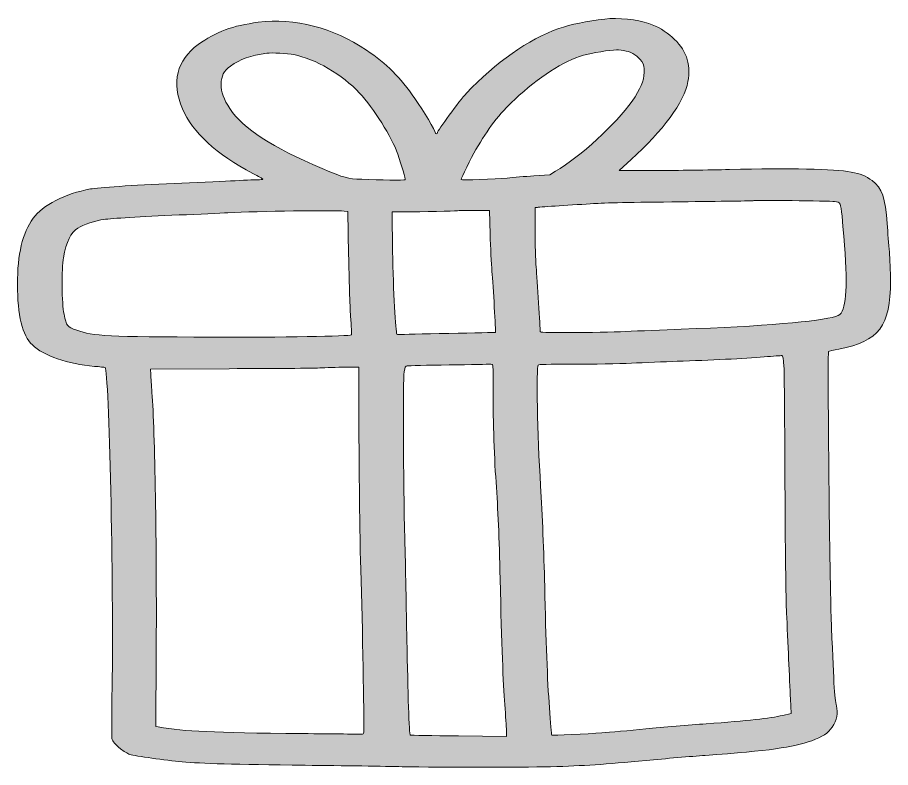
# Model space of a CAD drawing. Header units: inches. Extents: x 0.43 to 5.57, y -5.37 to -0.63.
# Drawn here: x 0.796 to 1.911, y -1.583 to -0.626 of the extents above; entities that cross this region are included whole.
import ezdxf

# ---------------------------------------------------------------- set-up
doc = ezdxf.new("R2010")
doc.units = ezdxf.units.IN
doc.header["$MEASUREMENT"] = 0
doc.layers.add('Layer 1', color=7, linetype='Continuous')

# ---------------------------------------------------------------- blocks, each defined once
blk = doc.blocks.new('block 6')
at = {"layer": 'Layer 1', "true_color": 0xd42128}
h = blk.add_hatch(color=242, dxfattribs=at)
h.dxf.hatch_style = 2
edge = h.paths.add_edge_path()
edge.add_spline(control_points=[(1.5458, -0.6283), (1.5234, -0.6309), (1.5017, -0.6354), (1.4874, -0.6403), (1.4485, -0.6542), (1.4059, -0.684), (1.3694, -0.7229), (1.3604, -0.7326), (1.3322, -0.771), (1.3322, -0.7736), (1.3322, -0.7743), (1.3318, -0.7749), (1.331, -0.7749), (1.3303, -0.7749), (1.3298, -0.7743), (1.3298, -0.7738), (1.3298, -0.7713), (1.3143, -0.7452), (1.3036, -0.7298), (1.2846, -0.7026), (1.2676, -0.6854), (1.2417, -0.668), (1.1985, -0.6389), (1.1509, -0.6269), (1.1034, -0.6325), (1.0713, -0.6366), (1.0493, -0.6446), (1.0268, -0.6609), (0.9996, -0.6808), (0.9927, -0.7092), (1.0069, -0.7429), (1.0194, -0.7726), (1.0503, -0.8009), (1.0967, -0.8253), (1.1037, -0.829), (1.1094, -0.8322), (1.1094, -0.8327), (1.1094, -0.8332), (1.1062, -0.8334), (1.1027, -0.8334), (1.099, -0.8334), (1.0835, -0.8341), (1.0683, -0.8348), (1.0533, -0.8356), (1.0209, -0.8372), (0.9969, -0.838), (0.9415, -0.8405), (0.9003, -0.8432), (0.8894, -0.8451), (0.8572, -0.851), (0.8285, -0.8657), (0.8163, -0.8824), (0.8025, -0.9012), (0.7963, -0.9284), (0.7963, -0.9667), (0.7963, -1.0066), (0.8025, -1.0317), (0.8153, -1.0441), (0.8295, -1.0577), (0.8607, -1.0686), (0.8946, -1.0714), (0.9013, -1.0719), (0.9076, -1.0726), (0.9081, -1.073), (0.9133, -1.0762), (0.9193, -1.353), (0.9171, -1.4808), (0.9166, -1.5151), (0.9163, -1.5445), (0.9168, -1.5461), (0.9181, -1.5504), (0.9203, -1.553), (0.9278, -1.5593), (0.9318, -1.5625), (0.9368, -1.5655), (0.9398, -1.5664), (0.9465, -1.5685), (0.9857, -1.5742), (1.0064, -1.5759), (1.0316, -1.5782), (1.0715, -1.5793), (1.1636, -1.5804), (1.2112, -1.5809), (1.2669, -1.5816), (1.2873, -1.5822), (1.3395, -1.5832), (1.4363, -1.5832), (1.4767, -1.5822), (1.5201, -1.5809), (1.5448, -1.5793), (1.5987, -1.5742), (1.6227, -1.5719), (1.6564, -1.569), (1.6741, -1.5678), (1.7564, -1.5617), (1.7854, -1.5577), (1.8101, -1.549), (1.8238, -1.544), (1.8308, -1.5394), (1.836, -1.5316), (1.8423, -1.5222), (1.844, -1.5138), (1.8415, -1.5044), (1.8393, -1.4959), (1.8378, -1.4727), (1.8348, -1.3901), (1.8328, -1.3357), (1.83, -1.0542), (1.8315, -1.0526), (1.832, -1.0521), (1.8378, -1.0506), (1.8448, -1.0494), (1.8959, -1.0395), (1.9106, -1.0201), (1.9106, -0.9623), (1.9106, -0.9507), (1.9099, -0.934), (1.9091, -0.9254), (1.9084, -0.9167), (1.9071, -0.9003), (1.9064, -0.8893), (1.9041, -0.8565), (1.8999, -0.8441), (1.8872, -0.8345), (1.8789, -0.8285), (1.8724, -0.8258), (1.8602, -0.8235), (1.8385, -0.8196), (1.7826, -0.8183), (1.705, -0.8203), (1.6798, -0.821), (1.6377, -0.8215), (1.6117, -0.8215), (1.6117, -0.8215), (1.5643, -0.8215), (1.5643, -0.8215), (1.5643, -0.8215), (1.5795, -0.8077), (1.5795, -0.8077), (1.6202, -0.7711), (1.6471, -0.7344), (1.6521, -0.708), (1.6541, -0.698), (1.6531, -0.6847), (1.6501, -0.6765), (1.6431, -0.6584), (1.6247, -0.6419), (1.6022, -0.634), (1.5875, -0.6288), (1.5628, -0.6263), (1.5458, -0.6283)], knot_values=[0, 0, 0, 0, 1, 1, 1, 2, 2, 2, 3, 3, 3, 4, 4, 4, 5, 5, 5, 6, 6, 6, 7, 7, 7, 8, 8, 8, 9, 9, 9, 10, 10, 10, 11, 11, 11, 12, 12, 12, 13, 13, 13, 14, 14, 14, 15, 15, 15, 16, 16, 16, 17, 17, 17, 18, 18, 18, 19, 19, 19, 20, 20, 20, 21, 21, 21, 22, 22, 22, 23, 23, 23, 24, 24, 24, 25, 25, 25, 26, 26, 26, 27, 27, 27, 28, 28, 28, 29, 29, 29, 30, 30, 30, 31, 31, 31, 32, 32, 32, 33, 33, 33, 34, 34, 34, 35, 35, 35, 36, 36, 36, 37, 37, 37, 38, 38, 38, 39, 39, 39, 40, 40, 40, 41, 41, 41, 42, 42, 42, 43, 43, 43, 44, 44, 44, 45, 45, 45, 46, 46, 46, 47, 47, 47, 48, 48, 48, 49, 49, 49, 50, 50, 50, 50], degree=3, periodic=1)
edge = h.paths.add_edge_path()
edge.add_spline(control_points=[(1.573, -0.6691), (1.5813, -0.6707), (1.5885, -0.6757), (1.593, -0.6826), (1.596, -0.687), (1.5965, -0.689), (1.5962, -0.6966), (1.596, -0.7072), (1.5917, -0.7174), (1.5808, -0.733), (1.5598, -0.7626), (1.5151, -0.8036), (1.483, -0.8226), (1.483, -0.8226), (1.4757, -0.8269), (1.4757, -0.8269), (1.4757, -0.8269), (1.4555, -0.8283), (1.4555, -0.8283), (1.4443, -0.8292), (1.4291, -0.8304), (1.4213, -0.8313), (1.4071, -0.8327), (1.3624, -0.8341), (1.3624, -0.8332), (1.3624, -0.8316), (1.3754, -0.8052), (1.3814, -0.7949), (1.3966, -0.7683), (1.4111, -0.7495), (1.4311, -0.7308), (1.4612, -0.7025), (1.4934, -0.6819), (1.5186, -0.6746), (1.5294, -0.6716), (1.5528, -0.6677), (1.5608, -0.6677), (1.5638, -0.6677), (1.5693, -0.6682), (1.573, -0.6691)], knot_values=[0, 0, 0, 0, 1, 1, 1, 2, 2, 2, 3, 3, 3, 4, 4, 4, 5, 5, 5, 6, 6, 6, 7, 7, 7, 8, 8, 8, 9, 9, 9, 10, 10, 10, 11, 11, 11, 12, 12, 12, 13, 13, 13, 13], degree=3, periodic=1)
edge = h.paths.add_edge_path()
edge.add_spline(control_points=[(1.1489, -0.6737), (1.1761, -0.6789), (1.2112, -0.6993), (1.2329, -0.7227), (1.2509, -0.7419), (1.2739, -0.7788), (1.2818, -0.8009), (1.2866, -0.8144), (1.2918, -0.8329), (1.2911, -0.8334), (1.2901, -0.8341), (1.2586, -0.8338), (1.2359, -0.8327), (1.2167, -0.832), (1.215, -0.8315), (1.185, -0.8189), (1.1212, -0.7921), (1.0845, -0.7683), (1.0673, -0.7426), (1.0595, -0.7308), (1.0563, -0.7216), (1.0563, -0.7113), (1.0563, -0.7007), (1.0595, -0.6946), (1.0683, -0.6883), (1.0807, -0.6794), (1.0935, -0.6748), (1.1147, -0.6718), (1.1204, -0.6712), (1.1411, -0.6723), (1.1489, -0.6737)], knot_values=[0, 0, 0, 0, 1, 1, 1, 2, 2, 2, 3, 3, 3, 4, 4, 4, 5, 5, 5, 6, 6, 6, 7, 7, 7, 8, 8, 8, 9, 9, 9, 10, 10, 10, 10], degree=3, periodic=1)
edge = h.paths.add_edge_path()
edge.add_spline(control_points=[(1.8393, -0.8611), (1.8465, -0.8618), (1.8472, -0.8631), (1.8487, -0.8797), (1.8555, -0.9527), (1.8557, -0.9866), (1.849, -1.0008), (1.847, -1.005), (1.846, -1.0057), (1.8403, -1.0077), (1.8213, -1.0141), (1.7459, -1.0205), (1.6436, -1.024), (1.6214, -1.0249), (1.5895, -1.0262), (1.5728, -1.0269), (1.5563, -1.0276), (1.5249, -1.0283), (1.5032, -1.0283), (1.469, -1.0283), (1.4635, -1.0281), (1.4635, -1.0269), (1.4635, -1.0237), (1.4595, -0.9601), (1.4583, -0.9449), (1.4575, -0.9356), (1.457, -0.9147), (1.457, -0.8986), (1.457, -0.8986), (1.457, -0.8689), (1.457, -0.8689), (1.457, -0.8689), (1.46, -0.8686), (1.46, -0.8686), (1.4615, -0.8682), (1.4742, -0.8675), (1.4877, -0.8666), (1.5014, -0.8657), (1.5211, -0.8645), (1.5316, -0.8638), (1.5443, -0.8629), (1.5805, -0.8622), (1.6429, -0.8615), (1.6935, -0.8609), (1.7355, -0.8604), (1.736, -0.86), (1.7367, -0.8593), (1.8313, -0.8604), (1.8393, -0.8611)], knot_values=[0, 0, 0, 0, 1, 1, 1, 2, 2, 2, 3, 3, 3, 4, 4, 4, 5, 5, 5, 6, 6, 6, 7, 7, 7, 8, 8, 8, 9, 9, 9, 10, 10, 10, 11, 11, 11, 12, 12, 12, 13, 13, 13, 14, 14, 14, 15, 15, 15, 16, 16, 16, 16], degree=3, periodic=1)
edge = h.paths.add_edge_path()
edge.add_spline(control_points=[(1.2132, -0.8734), (1.2132, -0.8734), (1.218, -0.8739), (1.218, -0.8739), (1.218, -0.8739), (1.219, -0.9291), (1.219, -0.9291), (1.2195, -0.9594), (1.2205, -0.9946), (1.2215, -1.0075), (1.2225, -1.0203), (1.223, -1.0311), (1.2225, -1.0313), (1.2202, -1.0331), (1.1331, -1.0345), (1.0453, -1.0341), (0.9103, -1.0338), (0.8936, -1.0329), (0.8719, -1.0253), (0.8594, -1.0208), (0.8592, -1.0205), (0.8557, -1.0047), (0.8529, -0.9924), (0.8524, -0.9463), (0.8549, -0.9328), (0.8587, -0.9124), (0.8644, -0.9003), (0.8734, -0.895), (0.8796, -0.8911), (0.8971, -0.8852), (0.9063, -0.884), (0.9171, -0.8826), (0.9522, -0.8805), (1.0026, -0.8783), (1.0271, -0.8773), (1.0553, -0.876), (1.065, -0.8755), (1.1027, -0.8734), (1.2013, -0.8719), (1.2132, -0.8734)], knot_values=[0, 0, 0, 0, 1, 1, 1, 2, 2, 2, 3, 3, 3, 4, 4, 4, 5, 5, 5, 6, 6, 6, 7, 7, 7, 8, 8, 8, 9, 9, 9, 10, 10, 10, 11, 11, 11, 12, 12, 12, 13, 13, 13, 13], degree=3, periodic=1)
edge = h.paths.add_edge_path()
edge.add_spline(control_points=[(1.3996, -0.9028), (1.4001, -0.9195), (1.4011, -0.9406), (1.4019, -0.9502), (1.4034, -0.9681), (1.4069, -1.0279), (1.4066, -1.0281), (1.4066, -1.0283), (1.3797, -1.0288), (1.3467, -1.0293), (1.314, -1.0299), (1.2858, -1.0306), (1.2843, -1.0308), (1.2828, -1.0311), (1.2811, -1.0308), (1.2806, -1.0302), (1.2789, -1.0281), (1.2759, -0.9747), (1.2751, -0.925), (1.2751, -0.925), (1.2744, -0.8744), (1.2744, -0.8744), (1.2744, -0.8744), (1.2901, -0.8744), (1.2901, -0.8744), (1.3123, -0.8742), (1.3555, -0.8734), (1.356, -0.873), (1.3562, -0.8728), (1.3659, -0.8726), (1.3777, -0.8726), (1.3777, -0.8726), (1.3989, -0.8726), (1.3989, -0.8726), (1.3989, -0.8726), (1.3996, -0.9028), (1.3996, -0.9028)], knot_values=[0, 0, 0, 0, 1, 1, 1, 2, 2, 2, 3, 3, 3, 4, 4, 4, 5, 5, 5, 6, 6, 6, 7, 7, 7, 8, 8, 8, 9, 9, 9, 10, 10, 10, 11, 11, 11, 12, 12, 12, 12], degree=3, periodic=1)
edge = h.paths.add_edge_path()
edge.add_spline(control_points=[(1.7746, -1.0716), (1.7751, -1.0794), (1.7756, -1.1474), (1.7759, -1.2224), (1.7761, -1.2975), (1.7771, -1.3711), (1.7779, -1.3861), (1.7786, -1.401), (1.7799, -1.4274), (1.7806, -1.4448), (1.7814, -1.4622), (1.7824, -1.4849), (1.7829, -1.4954), (1.7829, -1.4954), (1.7836, -1.5142), (1.7836, -1.5142), (1.7836, -1.5142), (1.7731, -1.5167), (1.7731, -1.5167), (1.7559, -1.5206), (1.7297, -1.5234), (1.6751, -1.5275), (1.6541, -1.5289), (1.6197, -1.5319), (1.5985, -1.5339), (1.5773, -1.536), (1.5518, -1.5383), (1.5421, -1.539), (1.5246, -1.5404), (1.479, -1.5426), (1.4782, -1.5419), (1.478, -1.5417), (1.4767, -1.5259), (1.4752, -1.5067), (1.4727, -1.4727), (1.4707, -1.421), (1.4692, -1.352), (1.4682, -1.308), (1.4662, -1.2611), (1.464, -1.2238), (1.4598, -1.1582), (1.4583, -1.0732), (1.461, -1.0698), (1.4617, -1.0689), (1.4725, -1.0687), (1.5064, -1.0687), (1.5311, -1.0687), (1.5636, -1.0682), (1.58, -1.0673), (1.5962, -1.0666), (1.6224, -1.0655), (1.6382, -1.065), (1.6801, -1.0636), (1.7245, -1.0615), (1.7492, -1.0593), (1.7609, -1.0585), (1.7711, -1.0577), (1.7719, -1.0576), (1.7731, -1.0574), (1.7741, -1.0618), (1.7746, -1.0716)], knot_values=[0, 0, 0, 0, 1, 1, 1, 2, 2, 2, 3, 3, 3, 4, 4, 4, 5, 5, 5, 6, 6, 6, 7, 7, 7, 8, 8, 8, 9, 9, 9, 10, 10, 10, 11, 11, 11, 12, 12, 12, 13, 13, 13, 14, 14, 14, 15, 15, 15, 16, 16, 16, 17, 17, 17, 18, 18, 18, 19, 19, 19, 20, 20, 20, 20], degree=3, periodic=1)
edge = h.paths.add_edge_path()
edge.add_spline(control_points=[(1.4021, -1.0689), (1.4034, -1.0693), (1.4036, -1.0751), (1.4034, -1.1), (1.4029, -1.13), (1.4046, -1.1839), (1.4071, -1.2191), (1.4096, -1.2542), (1.4111, -1.289), (1.4123, -1.3426), (1.4143, -1.4285), (1.4161, -1.4753), (1.4183, -1.503), (1.4193, -1.517), (1.4203, -1.5319), (1.4203, -1.536), (1.4203, -1.536), (1.4203, -1.5435), (1.4203, -1.5435), (1.4203, -1.5435), (1.3592, -1.5429), (1.3592, -1.5429), (1.3258, -1.5426), (1.2978, -1.542), (1.2976, -1.5419), (1.2963, -1.541), (1.2946, -1.4879), (1.2933, -1.4205), (1.2926, -1.383), (1.2916, -1.3248), (1.2906, -1.2913), (1.2888, -1.2176), (1.2883, -1.0884), (1.2898, -1.0785), (1.2908, -1.0723), (1.2913, -1.0712), (1.2938, -1.0709), (1.2953, -1.0705), (1.3193, -1.07), (1.3472, -1.0696), (1.3749, -1.0693), (1.3984, -1.0687), (1.3994, -1.0687), (1.3996, -1.0686), (1.4009, -1.0687), (1.4021, -1.0689)], knot_values=[0, 0, 0, 0, 1, 1, 1, 2, 2, 2, 3, 3, 3, 4, 4, 4, 5, 5, 5, 6, 6, 6, 7, 7, 7, 8, 8, 8, 9, 9, 9, 10, 10, 10, 11, 11, 11, 12, 12, 12, 13, 13, 13, 14, 14, 14, 15, 15, 15, 15], degree=3, periodic=1)
edge = h.paths.add_edge_path()
edge.add_spline(control_points=[(1.2322, -1.1653), (1.2324, -1.2164), (1.2332, -1.2805), (1.2339, -1.3076), (1.2357, -1.3619), (1.2384, -1.4925), (1.2384, -1.522), (1.2387, -1.5401), (1.2384, -1.5406), (1.2359, -1.5406), (1.2344, -1.5406), (1.2003, -1.5403), (1.1598, -1.5399), (1.0413, -1.5387), (1.0126, -1.5374), (0.9759, -1.5314), (0.9759, -1.5314), (0.9729, -1.5309), (0.9729, -1.5309), (0.9729, -1.5309), (0.9734, -1.4384), (0.9734, -1.4384), (0.9742, -1.2973), (0.9717, -1.1543), (0.968, -1.1049), (0.9672, -1.0961), (0.9667, -1.0856), (0.9665, -1.0817), (0.9665, -1.0817), (0.9662, -1.0748), (0.9662, -1.0748), (0.9662, -1.0748), (1.0663, -1.0744), (1.0663, -1.0744), (1.1214, -1.0742), (1.1746, -1.0739), (1.1848, -1.0734), (1.1948, -1.0728), (1.2097, -1.0725), (1.2175, -1.0725), (1.2175, -1.0725), (1.2319, -1.0723), (1.2319, -1.0723), (1.2319, -1.0723), (1.2322, -1.1653), (1.2322, -1.1653)], knot_values=[0, 0, 0, 0, 1, 1, 1, 2, 2, 2, 3, 3, 3, 4, 4, 4, 5, 5, 5, 6, 6, 6, 7, 7, 7, 8, 8, 8, 9, 9, 9, 10, 10, 10, 11, 11, 11, 12, 12, 12, 13, 13, 13, 14, 14, 14, 15, 15, 15, 15], degree=3, periodic=1)
at = {"layer": 'Layer 1', "lineweight": 0}
for points, knots in [([(1.5458, -0.6283), (1.5234, -0.6309), (1.5017, -0.6354), (1.4874, -0.6403), (1.4485, -0.6542), (1.4059, -0.684), (1.3694, -0.7229), (1.3604, -0.7326), (1.3322, -0.771), (1.3322, -0.7736), (1.3322, -0.7743), (1.3318, -0.7749), (1.331, -0.7749), (1.3303, -0.7749), (1.3298, -0.7743), (1.3298, -0.7738), (1.3298, -0.7713), (1.3143, -0.7452), (1.3036, -0.7298), (1.2846, -0.7026), (1.2676, -0.6854), (1.2417, -0.668), (1.1985, -0.6389), (1.1509, -0.6269), (1.1034, -0.6325), (1.0713, -0.6366), (1.0493, -0.6446), (1.0268, -0.6609), (0.9996, -0.6808), (0.9927, -0.7092), (1.0069, -0.7429), (1.0194, -0.7726), (1.0503, -0.8009), (1.0967, -0.8253), (1.1037, -0.829), (1.1094, -0.8322), (1.1094, -0.8327), (1.1094, -0.8332), (1.1062, -0.8334), (1.1027, -0.8334), (1.099, -0.8334), (1.0835, -0.8341), (1.0683, -0.8348), (1.0533, -0.8356), (1.0209, -0.8372), (0.9969, -0.838), (0.9415, -0.8405), (0.9003, -0.8432), (0.8894, -0.8451), (0.8572, -0.851), (0.8285, -0.8657), (0.8163, -0.8824), (0.8025, -0.9012), (0.7963, -0.9284), (0.7963, -0.9667), (0.7963, -1.0066), (0.8025, -1.0317), (0.8153, -1.0441), (0.8295, -1.0577), (0.8607, -1.0686), (0.8946, -1.0714), (0.9013, -1.0719), (0.9076, -1.0726), (0.9081, -1.073), (0.9133, -1.0762), (0.9193, -1.353), (0.9171, -1.4808), (0.9166, -1.5151), (0.9163, -1.5445), (0.9168, -1.5461), (0.9181, -1.5504), (0.9203, -1.553), (0.9278, -1.5593), (0.9318, -1.5625), (0.9368, -1.5655), (0.9398, -1.5664), (0.9465, -1.5685), (0.9857, -1.5742), (1.0064, -1.5759), (1.0316, -1.5782), (1.0715, -1.5793), (1.1636, -1.5804), (1.2112, -1.5809), (1.2669, -1.5816), (1.2873, -1.5822), (1.3395, -1.5832), (1.4363, -1.5832), (1.4767, -1.5822), (1.5201, -1.5809), (1.5448, -1.5793), (1.5987, -1.5742), (1.6227, -1.5719), (1.6564, -1.569), (1.6741, -1.5678), (1.7564, -1.5617), (1.7854, -1.5577), (1.8101, -1.549), (1.8238, -1.544), (1.8308, -1.5394), (1.836, -1.5316), (1.8423, -1.5222), (1.844, -1.5138), (1.8415, -1.5044), (1.8393, -1.4959), (1.8378, -1.4727), (1.8348, -1.3901), (1.8328, -1.3357), (1.83, -1.0542), (1.8315, -1.0526), (1.832, -1.0521), (1.8378, -1.0506), (1.8448, -1.0494), (1.8959, -1.0395), (1.9106, -1.0201), (1.9106, -0.9623), (1.9106, -0.9507), (1.9099, -0.934), (1.9091, -0.9254), (1.9084, -0.9167), (1.9071, -0.9003), (1.9064, -0.8893), (1.9041, -0.8565), (1.8999, -0.8441), (1.8872, -0.8345), (1.8789, -0.8285), (1.8724, -0.8258), (1.8602, -0.8235), (1.8385, -0.8196), (1.7826, -0.8183), (1.705, -0.8203), (1.6798, -0.821), (1.6377, -0.8215), (1.6117, -0.8215), (1.6117, -0.8215), (1.5643, -0.8215), (1.5643, -0.8215), (1.5643, -0.8215), (1.5795, -0.8077), (1.5795, -0.8077), (1.6202, -0.7711), (1.6471, -0.7344), (1.6521, -0.708), (1.6541, -0.698), (1.6531, -0.6847), (1.6501, -0.6765), (1.6431, -0.6584), (1.6247, -0.6419), (1.6022, -0.634), (1.5875, -0.6288), (1.5628, -0.6263), (1.5458, -0.6283)], [0, 0, 0, 0, 1, 1, 1, 2, 2, 2, 3, 3, 3, 4, 4, 4, 5, 5, 5, 6, 6, 6, 7, 7, 7, 8, 8, 8, 9, 9, 9, 10, 10, 10, 11, 11, 11, 12, 12, 12, 13, 13, 13, 14, 14, 14, 15, 15, 15, 16, 16, 16, 17, 17, 17, 18, 18, 18, 19, 19, 19, 20, 20, 20, 21, 21, 21, 22, 22, 22, 23, 23, 23, 24, 24, 24, 25, 25, 25, 26, 26, 26, 27, 27, 27, 28, 28, 28, 29, 29, 29, 30, 30, 30, 31, 31, 31, 32, 32, 32, 33, 33, 33, 34, 34, 34, 35, 35, 35, 36, 36, 36, 37, 37, 37, 38, 38, 38, 39, 39, 39, 40, 40, 40, 41, 41, 41, 42, 42, 42, 43, 43, 43, 44, 44, 44, 45, 45, 45, 46, 46, 46, 47, 47, 47, 48, 48, 48, 49, 49, 49, 50, 50, 50, 50]), ([(1.573, -0.6691), (1.5813, -0.6707), (1.5885, -0.6757), (1.593, -0.6826), (1.596, -0.687), (1.5965, -0.689), (1.5962, -0.6966), (1.596, -0.7072), (1.5917, -0.7174), (1.5808, -0.733), (1.5598, -0.7626), (1.5151, -0.8036), (1.483, -0.8226), (1.483, -0.8226), (1.4757, -0.8269), (1.4757, -0.8269), (1.4757, -0.8269), (1.4555, -0.8283), (1.4555, -0.8283), (1.4443, -0.8292), (1.4291, -0.8304), (1.4213, -0.8313), (1.4071, -0.8327), (1.3624, -0.8341), (1.3624, -0.8332), (1.3624, -0.8316), (1.3754, -0.8052), (1.3814, -0.7949), (1.3966, -0.7683), (1.4111, -0.7495), (1.4311, -0.7308), (1.4612, -0.7025), (1.4934, -0.6819), (1.5186, -0.6746), (1.5294, -0.6716), (1.5528, -0.6677), (1.5608, -0.6677), (1.5638, -0.6677), (1.5693, -0.6682), (1.573, -0.6691)], [0, 0, 0, 0, 1, 1, 1, 2, 2, 2, 3, 3, 3, 4, 4, 4, 5, 5, 5, 6, 6, 6, 7, 7, 7, 8, 8, 8, 9, 9, 9, 10, 10, 10, 11, 11, 11, 12, 12, 12, 13, 13, 13, 13]), ([(1.1489, -0.6737), (1.1761, -0.6789), (1.2112, -0.6993), (1.2329, -0.7227), (1.2509, -0.7419), (1.2739, -0.7788), (1.2818, -0.8009), (1.2866, -0.8144), (1.2918, -0.8329), (1.2911, -0.8334), (1.2901, -0.8341), (1.2586, -0.8338), (1.2359, -0.8327), (1.2167, -0.832), (1.215, -0.8315), (1.185, -0.8189), (1.1212, -0.7921), (1.0845, -0.7683), (1.0673, -0.7426), (1.0595, -0.7308), (1.0563, -0.7216), (1.0563, -0.7113), (1.0563, -0.7007), (1.0595, -0.6946), (1.0683, -0.6883), (1.0807, -0.6794), (1.0935, -0.6748), (1.1147, -0.6718), (1.1204, -0.6712), (1.1411, -0.6723), (1.1489, -0.6737)], [0, 0, 0, 0, 1, 1, 1, 2, 2, 2, 3, 3, 3, 4, 4, 4, 5, 5, 5, 6, 6, 6, 7, 7, 7, 8, 8, 8, 9, 9, 9, 10, 10, 10, 10]), ([(1.8393, -0.8611), (1.8465, -0.8618), (1.8472, -0.8631), (1.8487, -0.8797), (1.8555, -0.9527), (1.8557, -0.9866), (1.849, -1.0008), (1.847, -1.005), (1.846, -1.0057), (1.8403, -1.0077), (1.8213, -1.0141), (1.7459, -1.0205), (1.6436, -1.024), (1.6214, -1.0249), (1.5895, -1.0262), (1.5728, -1.0269), (1.5563, -1.0276), (1.5249, -1.0283), (1.5032, -1.0283), (1.469, -1.0283), (1.4635, -1.0281), (1.4635, -1.0269), (1.4635, -1.0237), (1.4595, -0.9601), (1.4583, -0.9449), (1.4575, -0.9356), (1.457, -0.9147), (1.457, -0.8986), (1.457, -0.8986), (1.457, -0.8689), (1.457, -0.8689), (1.457, -0.8689), (1.46, -0.8686), (1.46, -0.8686), (1.4615, -0.8682), (1.4742, -0.8675), (1.4877, -0.8666), (1.5014, -0.8657), (1.5211, -0.8645), (1.5316, -0.8638), (1.5443, -0.8629), (1.5805, -0.8622), (1.6429, -0.8615), (1.6935, -0.8609), (1.7355, -0.8604), (1.736, -0.86), (1.7367, -0.8593), (1.8313, -0.8604), (1.8393, -0.8611)], [0, 0, 0, 0, 1, 1, 1, 2, 2, 2, 3, 3, 3, 4, 4, 4, 5, 5, 5, 6, 6, 6, 7, 7, 7, 8, 8, 8, 9, 9, 9, 10, 10, 10, 11, 11, 11, 12, 12, 12, 13, 13, 13, 14, 14, 14, 15, 15, 15, 16, 16, 16, 16]), ([(1.2132, -0.8734), (1.2132, -0.8734), (1.218, -0.8739), (1.218, -0.8739), (1.218, -0.8739), (1.219, -0.9291), (1.219, -0.9291), (1.2195, -0.9594), (1.2205, -0.9946), (1.2215, -1.0075), (1.2225, -1.0203), (1.223, -1.0311), (1.2225, -1.0313), (1.2202, -1.0331), (1.1331, -1.0345), (1.0453, -1.0341), (0.9103, -1.0338), (0.8936, -1.0329), (0.8719, -1.0253), (0.8594, -1.0208), (0.8592, -1.0205), (0.8557, -1.0047), (0.8529, -0.9924), (0.8524, -0.9463), (0.8549, -0.9328), (0.8587, -0.9124), (0.8644, -0.9003), (0.8734, -0.895), (0.8796, -0.8911), (0.8971, -0.8852), (0.9063, -0.884), (0.9171, -0.8826), (0.9522, -0.8805), (1.0026, -0.8783), (1.0271, -0.8773), (1.0553, -0.876), (1.065, -0.8755), (1.1027, -0.8734), (1.2013, -0.8719), (1.2132, -0.8734)], [0, 0, 0, 0, 1, 1, 1, 2, 2, 2, 3, 3, 3, 4, 4, 4, 5, 5, 5, 6, 6, 6, 7, 7, 7, 8, 8, 8, 9, 9, 9, 10, 10, 10, 11, 11, 11, 12, 12, 12, 13, 13, 13, 13]), ([(1.3996, -0.9028), (1.4001, -0.9195), (1.4011, -0.9406), (1.4019, -0.9502), (1.4034, -0.9681), (1.4069, -1.0279), (1.4066, -1.0281), (1.4066, -1.0283), (1.3797, -1.0288), (1.3467, -1.0293), (1.314, -1.0299), (1.2858, -1.0306), (1.2843, -1.0308), (1.2828, -1.0311), (1.2811, -1.0308), (1.2806, -1.0302), (1.2789, -1.0281), (1.2759, -0.9747), (1.2751, -0.925), (1.2751, -0.925), (1.2744, -0.8744), (1.2744, -0.8744), (1.2744, -0.8744), (1.2901, -0.8744), (1.2901, -0.8744), (1.3123, -0.8742), (1.3555, -0.8734), (1.356, -0.873), (1.3562, -0.8728), (1.3659, -0.8726), (1.3777, -0.8726), (1.3777, -0.8726), (1.3989, -0.8726), (1.3989, -0.8726), (1.3989, -0.8726), (1.3996, -0.9028), (1.3996, -0.9028)], [0, 0, 0, 0, 1, 1, 1, 2, 2, 2, 3, 3, 3, 4, 4, 4, 5, 5, 5, 6, 6, 6, 7, 7, 7, 8, 8, 8, 9, 9, 9, 10, 10, 10, 11, 11, 11, 12, 12, 12, 12]), ([(1.7746, -1.0716), (1.7751, -1.0794), (1.7756, -1.1474), (1.7759, -1.2224), (1.7761, -1.2975), (1.7771, -1.3711), (1.7779, -1.3861), (1.7786, -1.401), (1.7799, -1.4274), (1.7806, -1.4448), (1.7814, -1.4622), (1.7824, -1.4849), (1.7829, -1.4954), (1.7829, -1.4954), (1.7836, -1.5142), (1.7836, -1.5142), (1.7836, -1.5142), (1.7731, -1.5167), (1.7731, -1.5167), (1.7559, -1.5206), (1.7297, -1.5234), (1.6751, -1.5275), (1.6541, -1.5289), (1.6197, -1.5319), (1.5985, -1.5339), (1.5773, -1.536), (1.5518, -1.5383), (1.5421, -1.539), (1.5246, -1.5404), (1.479, -1.5426), (1.4782, -1.5419), (1.478, -1.5417), (1.4767, -1.5259), (1.4752, -1.5067), (1.4727, -1.4727), (1.4707, -1.421), (1.4692, -1.352), (1.4682, -1.308), (1.4662, -1.2611), (1.464, -1.2238), (1.4598, -1.1582), (1.4583, -1.0732), (1.461, -1.0698), (1.4617, -1.0689), (1.4725, -1.0687), (1.5064, -1.0687), (1.5311, -1.0687), (1.5636, -1.0682), (1.58, -1.0673), (1.5962, -1.0666), (1.6224, -1.0655), (1.6382, -1.065), (1.6801, -1.0636), (1.7245, -1.0615), (1.7492, -1.0593), (1.7609, -1.0585), (1.7711, -1.0577), (1.7719, -1.0576), (1.7731, -1.0574), (1.7741, -1.0618), (1.7746, -1.0716)], [0, 0, 0, 0, 1, 1, 1, 2, 2, 2, 3, 3, 3, 4, 4, 4, 5, 5, 5, 6, 6, 6, 7, 7, 7, 8, 8, 8, 9, 9, 9, 10, 10, 10, 11, 11, 11, 12, 12, 12, 13, 13, 13, 14, 14, 14, 15, 15, 15, 16, 16, 16, 17, 17, 17, 18, 18, 18, 19, 19, 19, 20, 20, 20, 20]), ([(1.4021, -1.0689), (1.4034, -1.0693), (1.4036, -1.0751), (1.4034, -1.1), (1.4029, -1.13), (1.4046, -1.1839), (1.4071, -1.2191), (1.4096, -1.2542), (1.4111, -1.289), (1.4123, -1.3426), (1.4143, -1.4285), (1.4161, -1.4753), (1.4183, -1.503), (1.4193, -1.517), (1.4203, -1.5319), (1.4203, -1.536), (1.4203, -1.536), (1.4203, -1.5435), (1.4203, -1.5435), (1.4203, -1.5435), (1.3592, -1.5429), (1.3592, -1.5429), (1.3258, -1.5426), (1.2978, -1.542), (1.2976, -1.5419), (1.2963, -1.541), (1.2946, -1.4879), (1.2933, -1.4205), (1.2926, -1.383), (1.2916, -1.3248), (1.2906, -1.2913), (1.2888, -1.2176), (1.2883, -1.0884), (1.2898, -1.0785), (1.2908, -1.0723), (1.2913, -1.0712), (1.2938, -1.0709), (1.2953, -1.0705), (1.3193, -1.07), (1.3472, -1.0696), (1.3749, -1.0693), (1.3984, -1.0687), (1.3994, -1.0687), (1.3996, -1.0686), (1.4009, -1.0687), (1.4021, -1.0689)], [0, 0, 0, 0, 1, 1, 1, 2, 2, 2, 3, 3, 3, 4, 4, 4, 5, 5, 5, 6, 6, 6, 7, 7, 7, 8, 8, 8, 9, 9, 9, 10, 10, 10, 11, 11, 11, 12, 12, 12, 13, 13, 13, 14, 14, 14, 15, 15, 15, 15]), ([(1.2322, -1.1653), (1.2324, -1.2164), (1.2332, -1.2805), (1.2339, -1.3076), (1.2357, -1.3619), (1.2384, -1.4925), (1.2384, -1.522), (1.2387, -1.5401), (1.2384, -1.5406), (1.2359, -1.5406), (1.2344, -1.5406), (1.2003, -1.5403), (1.1598, -1.5399), (1.0413, -1.5387), (1.0126, -1.5374), (0.9759, -1.5314), (0.9759, -1.5314), (0.9729, -1.5309), (0.9729, -1.5309), (0.9729, -1.5309), (0.9734, -1.4384), (0.9734, -1.4384), (0.9742, -1.2973), (0.9717, -1.1543), (0.968, -1.1049), (0.9672, -1.0961), (0.9667, -1.0856), (0.9665, -1.0817), (0.9665, -1.0817), (0.9662, -1.0748), (0.9662, -1.0748), (0.9662, -1.0748), (1.0663, -1.0744), (1.0663, -1.0744), (1.1214, -1.0742), (1.1746, -1.0739), (1.1848, -1.0734), (1.1948, -1.0728), (1.2097, -1.0725), (1.2175, -1.0725), (1.2175, -1.0725), (1.2319, -1.0723), (1.2319, -1.0723), (1.2319, -1.0723), (1.2322, -1.1653), (1.2322, -1.1653)], [0, 0, 0, 0, 1, 1, 1, 2, 2, 2, 3, 3, 3, 4, 4, 4, 5, 5, 5, 6, 6, 6, 7, 7, 7, 8, 8, 8, 9, 9, 9, 10, 10, 10, 11, 11, 11, 12, 12, 12, 13, 13, 13, 14, 14, 14, 15, 15, 15, 15])]:
    blk.add_open_spline(points, degree=3, knots=knots, dxfattribs=at)
blk = doc.blocks.new('block 2')
at = {"layer": 'Layer 1'}
blk.add_blockref('block 6', (0, 0), dxfattribs=at)

msp = doc.modelspace()

# ---------------------------------------------------------------- block references
at = {"layer": 'Layer 1'}
msp.add_blockref('block 2', (0, 0), dxfattribs=at)

doc.saveas('drawing.dxf')
